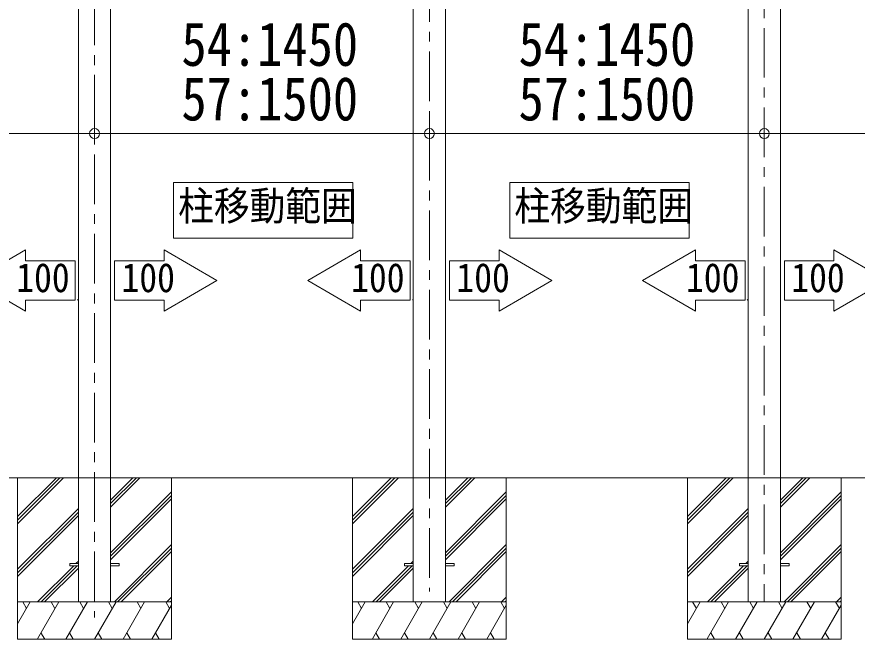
# Model space of a CAD drawing. Units: millimetres, scale not verified. Extents: x -11181 to 11305, y -7804 to 7716.
# Drawn here: x 3889 to 7276, y -4726 to -2219 of the extents above; entities that cross this region are included whole.
import ezdxf
from ezdxf.enums import TextEntityAlignment as Align

# ---------------------------------------------------------------- set-up
doc = ezdxf.new("R2010")
doc.units = ezdxf.units.MM
doc.header["$LTSCALE"] = 40
doc.header["$PDMODE"] = 32
doc.header["$PDSIZE"] = 40
doc.linetypes.add('CHAIN1', pattern=[8, 5, -1, 1, -1])
for name, color, linetype, lineweight in [('0-0_0', 7, 'CHAIN1', 9), ('0-1_Defpoints', 7, 'Continuous', 9), ('0-2_TEXT1', 4, 'Continuous', 9), ('0-6_PARTS1', 6, 'Continuous', 9), ('0-7_PARTS2', 4, 'Continuous', 9)]:
    doc.layers.add(name, color=color, linetype=linetype, lineweight=lineweight)
doc.styles.add('ＭＳ ゴシック', font='')
doc.styles.get('ＭＳ ゴシック').set_extended_font_data('MS Gothic')

msp = doc.modelspace()

# ---------------------------------------------------------------- linework, layer by layer
at = {"layer": '0-0_0'}
for p, q in [((6901.83, -1304.52), (6901.83, -4576.35)), ((5551.83, -1399.3), (5551.83, -4534.15)), ((4201.83, -1493.7), (4201.83, -4639.04))]:
    msp.add_line(p, q, dxfattribs=at)
at = {"layer": '0-1_Defpoints'}
for p, q in [((2317.83, -4076.35), (7515.98, -4076.35)), ((3891.83, -4232.83), (4048.31, -4076.35)), ((3891.83, -4246.97), (4062.45, -4076.35)), ((3891.83, -4261.11), (4076.6, -4076.35)), ((3891.83, -4726.35), (3891.83, -4076.35)), ((4266.83, -4194.48), (4384.96, -4076.35)), ((4266.83, -4180.34), (4370.82, -4076.35)), ((4266.83, -4166.19), (4356.68, -4076.35)), ((4511.83, -4726.35), (4511.83, -4076.35)), ((5241.83, -4232.83), (5398.31, -4076.35)), ((5241.83, -4246.97), (5412.45, -4076.35)), ((5241.83, -4261.11), (5426.6, -4076.35)), ((5241.83, -4726.35), (5241.83, -4076.35)), ((5616.83, -4194.48), (5734.96, -4076.35)), ((5616.83, -4180.34), (5720.82, -4076.35)), ((5616.83, -4166.19), (5706.68, -4076.35)), ((5861.83, -4726.35), (5861.83, -4076.35)), ((6591.83, -4232.83), (6748.31, -4076.35)), ((6591.83, -4246.97), (6762.45, -4076.35)), ((6591.83, -4261.11), (6776.6, -4076.35)), ((6591.83, -4726.35), (6591.83, -4076.35)), ((6966.83, -4194.48), (7084.96, -4076.35)), ((6966.83, -4180.34), (7070.82, -4076.35)), ((6966.83, -4166.19), (7056.68, -4076.35)), ((7211.83, -4726.35), (7211.83, -4076.35)), ((4266.83, -4378.32), (4511.83, -4133.33)), ((4266.83, -4392.47), (4511.83, -4147.47)), ((4266.83, -4406.61), (4511.83, -4161.61)), ((5616.83, -4378.32), (5861.83, -4133.33)), ((5616.83, -4392.47), (5861.83, -4147.47)), ((5616.83, -4406.61), (5861.83, -4161.61)), ((6966.83, -4378.32), (7211.83, -4133.33)), ((6966.83, -4392.47), (7211.83, -4147.47)), ((6966.83, -4406.61), (7211.83, -4161.61)), ((3891.83, -4444.96), (4136.83, -4199.96)), ((5241.83, -4444.96), (5486.83, -4199.96)), ((6591.83, -4444.96), (6836.83, -4199.96)), ((3891.83, -4459.1), (4136.83, -4214.1)), ((3891.83, -4473.24), (4136.83, -4228.24)), ((5241.83, -4459.1), (5486.83, -4214.1)), ((5241.83, -4473.24), (5486.83, -4228.24)), ((6591.83, -4459.1), (6836.83, -4214.1)), ((6591.83, -4473.24), (6836.83, -4228.24)), ((4281.83, -4575.46), (4511.83, -4345.46)), ((4295.08, -4576.35), (4511.83, -4359.6)), ((5631.83, -4575.46), (5861.83, -4345.46)), ((5645.08, -4576.35), (5861.83, -4359.6)), ((6981.83, -4575.46), (7211.83, -4345.46)), ((6995.08, -4576.35), (7211.83, -4359.6)), ((4309.23, -4576.35), (4511.83, -4373.74)), ((5659.23, -4576.35), (5861.83, -4373.74)), ((7009.23, -4576.35), (7211.83, -4373.74)), ((3972.57, -4576.35), (4118.07, -4430.85)), ((3986.72, -4576.35), (4132.22, -4430.85)), ((4127.07, -4421.85), (4136.83, -4412.09)), ((5322.57, -4576.35), (5468.07, -4430.85)), ((5336.72, -4576.35), (5482.22, -4430.85)), ((5477.07, -4421.85), (5486.83, -4412.09)), ((6672.57, -4576.35), (6818.07, -4430.85)), ((6686.72, -4576.35), (6832.22, -4430.85)), ((6827.07, -4421.85), (6836.83, -4412.09)), ((4000.86, -4576.35), (4136.83, -4440.37)), ((5350.86, -4576.35), (5486.83, -4440.37)), ((6700.86, -4576.35), (6836.83, -4440.37)), ((4493.07, -4576.35), (4511.83, -4557.59)), ((4507.22, -4576.35), (4511.83, -4571.73)), ((5843.07, -4576.35), (5861.83, -4557.59)), ((5857.22, -4576.35), (5861.83, -4571.73)), ((7193.07, -4576.35), (7211.83, -4557.59)), ((7207.22, -4576.35), (7211.83, -4571.73)), ((4511.83, -4576.35), (3891.83, -4576.35)), ((3891.83, -4664.91), (3942.97, -4576.35)), ((3927.96, -4602.33), (3912.96, -4576.35)), ((3971.83, -4724.72), (4057.5, -4576.35)), ((4042.49, -4602.33), (4027.49, -4576.35)), ((4086.36, -4726.35), (4172.97, -4576.35)), ((4157.96, -4602.33), (4142.96, -4576.35)), ((4201.83, -4726.35), (4288.44, -4576.35)), ((4273.43, -4602.33), (4258.43, -4576.35)), ((4317.3, -4726.35), (4403.91, -4576.35)), ((4388.91, -4602.33), (4373.9, -4576.35)), ((4432.77, -4726.35), (4511.83, -4589.41)), ((4504.38, -4602.33), (4489.37, -4576.35)), ((5861.83, -4576.35), (5241.83, -4576.35)), ((5241.83, -4664.91), (5292.97, -4576.35)), ((5277.96, -4602.33), (5262.96, -4576.35)), ((5321.83, -4724.72), (5407.5, -4576.35)), ((5392.49, -4602.33), (5377.49, -4576.35)), ((5436.36, -4726.35), (5522.97, -4576.35)), ((5507.96, -4602.33), (5492.96, -4576.35)), ((5551.83, -4726.35), (5638.44, -4576.35)), ((5623.43, -4602.33), (5608.43, -4576.35)), ((5667.3, -4726.35), (5753.91, -4576.35)), ((5738.91, -4602.33), (5723.9, -4576.35)), ((5782.77, -4726.35), (5861.83, -4589.41)), ((5854.38, -4602.33), (5839.37, -4576.35)), ((7211.83, -4576.35), (6591.83, -4576.35)), ((6591.83, -4664.91), (6642.97, -4576.35)), ((6627.96, -4602.33), (6612.96, -4576.35)), ((6671.83, -4724.72), (6757.5, -4576.35)), ((6742.49, -4602.33), (6727.49, -4576.35)), ((6786.36, -4726.35), (6872.97, -4576.35)), ((6857.96, -4602.33), (6842.96, -4576.35)), ((6901.83, -4726.35), (6988.44, -4576.35)), ((6973.43, -4602.33), (6958.43, -4576.35)), ((7017.3, -4726.35), (7103.91, -4576.35)), ((7088.91, -4602.33), (7073.9, -4576.35)), ((7132.77, -4726.35), (7211.83, -4589.41)), ((7204.38, -4602.33), (7189.37, -4576.35)), ((3985.89, -4700.37), (4000.89, -4726.35)), ((4101.36, -4700.37), (4116.36, -4726.35)), ((4216.83, -4700.37), (4231.83, -4726.35)), ((4332.3, -4700.37), (4347.3, -4726.35)), ((4447.77, -4700.37), (4462.77, -4726.35)), ((5335.89, -4700.37), (5350.89, -4726.35)), ((5451.36, -4700.37), (5466.36, -4726.35)), ((5566.83, -4700.37), (5581.83, -4726.35)), ((5682.3, -4700.37), (5697.3, -4726.35)), ((5797.77, -4700.37), (5812.77, -4726.35)), ((6685.89, -4700.37), (6700.89, -4726.35)), ((6801.36, -4700.37), (6816.36, -4726.35)), ((6916.83, -4700.37), (6931.83, -4726.35)), ((7032.3, -4700.37), (7047.3, -4726.35)), ((7147.77, -4700.37), (7162.77, -4726.35)), ((3891.83, -4726.35), (4511.83, -4726.35)), ((5241.83, -4726.35), (5861.83, -4726.35)), ((6591.83, -4726.35), (7211.83, -4726.35))]:
    msp.add_line(p, q, dxfattribs=at)
at = {"layer": '0-2_TEXT1'}
for p, q in [((6836.83, -1605.35), (6836.83, -4576.35)), ((6966.83, -1605.35), (6966.83, -4576.35)), ((5486.83, -1700.13), (5486.83, -4576.35)), ((5616.83, -1700.13), (5616.83, -4576.35)), ((4136.83, -1794.53), (4136.83, -4576.35)), ((4266.83, -1794.53), (4266.83, -4576.35)), ((4133.33, -3358.76), (4135.33, -3360.76)), ((4137.33, -3360.76), (4135.33, -3360.76)), ((5483.33, -3358.76), (5485.33, -3360.76)), ((5487.33, -3360.76), (5485.33, -3360.76)), ((6833.33, -3358.76), (6835.33, -3360.76)), ((6837.33, -3360.76), (6835.33, -3360.76)), ((4101.83, -4421.85), (4136.83, -4421.85)), ((4101.83, -4421.85), (4101.83, -4430.85)), ((4101.83, -4430.85), (4136.83, -4430.85)), ((4266.83, -4421.85), (4301.83, -4421.85)), ((4266.83, -4430.85), (4301.83, -4430.85)), ((4301.83, -4421.85), (4301.83, -4430.85)), ((5451.83, -4421.85), (5486.83, -4421.85)), ((5451.83, -4421.85), (5451.83, -4430.85)), ((5451.83, -4430.85), (5486.83, -4430.85)), ((5616.83, -4421.85), (5651.83, -4421.85)), ((5616.83, -4430.85), (5651.83, -4430.85)), ((5651.83, -4421.85), (5651.83, -4430.85)), ((6801.83, -4421.85), (6836.83, -4421.85)), ((6801.83, -4421.85), (6801.83, -4430.85)), ((6801.83, -4430.85), (6836.83, -4430.85)), ((6966.83, -4421.85), (7001.83, -4421.85)), ((6966.83, -4430.85), (7001.83, -4430.85)), ((7001.83, -4421.85), (7001.83, -4430.85))]:
    msp.add_line(p, q, dxfattribs=at)
at = {"layer": '0-6_PARTS1'}
for p, q in [((4201.83, -2689.64), (4201.83, -2632.56)), ((5551.83, -2689.64), (5551.83, -2632.56)), ((6901.83, -2689.64), (6901.83, -2632.56)), ((2851.83, -2689.64), (4201.83, -2689.64)), ((4201.83, -2689.64), (5551.83, -2689.64)), ((5551.83, -2689.64), (6901.83, -2689.64)), ((6901.83, -2689.64), (7382.83, -2689.64))]:
    msp.add_line(p, q, dxfattribs=at)
for p in [(4201.83, -2689.64), (5551.83, -2689.64), (6901.83, -2689.64)]:
    msp.add_point(p, dxfattribs=at)
at = {"layer": '0-7_PARTS2', "color": 7}
for p, q in [((4520.28, -2886.65), (4520.28, -3111.55)), ((5875.34, -2886.65), (5875.34, -3111.55)), ((3924.07, -3158.69), (3924.07, -3201.7)), ((4482.61, -3158.69), (4482.61, -3201.7)), ((5274.07, -3158.69), (5274.07, -3201.7)), ((5832.61, -3158.69), (5832.61, -3201.7)), ((6624.07, -3158.69), (6624.07, -3201.7)), ((7182.61, -3158.69), (7182.61, -3201.7)), ((3924.07, -3361.44), (3924.07, -3404.45)), ((3924.07, -3361.44), (4124.07, -3361.44)), ((4482.61, -3361.44), (4282.61, -3361.44)), ((4482.61, -3361.44), (4482.61, -3404.45)), ((5274.07, -3361.44), (5274.07, -3404.45)), ((5274.07, -3361.44), (5474.07, -3361.44)), ((5832.61, -3361.44), (5632.61, -3361.44)), ((5832.61, -3361.44), (5832.61, -3404.45)), ((6624.07, -3361.44), (6624.07, -3404.45)), ((6624.07, -3361.44), (6824.07, -3361.44)), ((7182.61, -3361.44), (6982.61, -3361.44)), ((7182.61, -3361.44), (7182.61, -3404.45))]:
    msp.add_line(p, q, dxfattribs=at)
for points in [[(4520.28, -3111.55), (5243.37, -3111.55), (5243.37, -2886.65), (4520.28, -2886.65)], [(5875.34, -3111.55), (6598.42, -3111.55), (6598.42, -2886.65), (5875.34, -2886.65)], [(3924.07, -3404.45), (3711.24, -3281.57), (3924.07, -3158.69)], [(4482.61, -3404.45), (4695.45, -3281.57), (4482.61, -3158.69)], [(5274.07, -3404.45), (5061.24, -3281.57), (5274.07, -3158.69)], [(5832.61, -3404.45), (6045.45, -3281.57), (5832.61, -3158.69)], [(6624.07, -3404.45), (6411.24, -3281.57), (6624.07, -3158.69)], [(7182.61, -3404.45), (7395.45, -3281.57), (7182.61, -3158.69)], [(3924.07, -3201.7), (4124.07, -3201.7), (4124.07, -3361.44)], [(4482.61, -3201.7), (4282.61, -3201.7), (4282.61, -3361.44)], [(5274.07, -3201.7), (5474.07, -3201.7), (5474.07, -3361.44)], [(5832.61, -3201.7), (5632.61, -3201.7), (5632.61, -3361.44)], [(6624.07, -3201.7), (6824.07, -3201.7), (6824.07, -3361.44)], [(7182.61, -3201.7), (6982.61, -3201.7), (6982.61, -3361.44)]]:
    msp.add_lwpolyline(points, dxfattribs=at)

# ---------------------------------------------------------------- texts
at = {"layer": '0-6_PARTS1', "color": 7, "style": 'ＭＳ ゴシック', "width": 0.85}
for s, p in [('54:1450', (4552.22, -2469.71)), ('54:1450', (5911.2, -2469.71)), ('57:1500', (4552.22, -2689.64)), ('57:1500', (5911.2, -2689.64))]:
    msp.add_text(s, height=176, dxfattribs=at).set_placement(p, align=Align.BOTTOM_LEFT)
at = {"layer": '0-7_PARTS2', "color": 7, "style": 'ＭＳ ゴシック', "width": 0.9}
for s, p in [('柱移動範囲', (4539.08, -3074.88)), ('柱移動範囲', (5894.13, -3074.88)), ('100', (3886.18, -3363.7)), ('100', (4310.51, -3363.7)), ('100', (5236.18, -3363.7)), ('100', (5660.51, -3363.7)), ('100', (6586.18, -3363.7)), ('100', (7010.51, -3363.7))]:
    msp.add_text(s, height=117.3, dxfattribs=at).set_placement(p, align=Align.BOTTOM_LEFT)

doc.saveas('drawing.dxf')
